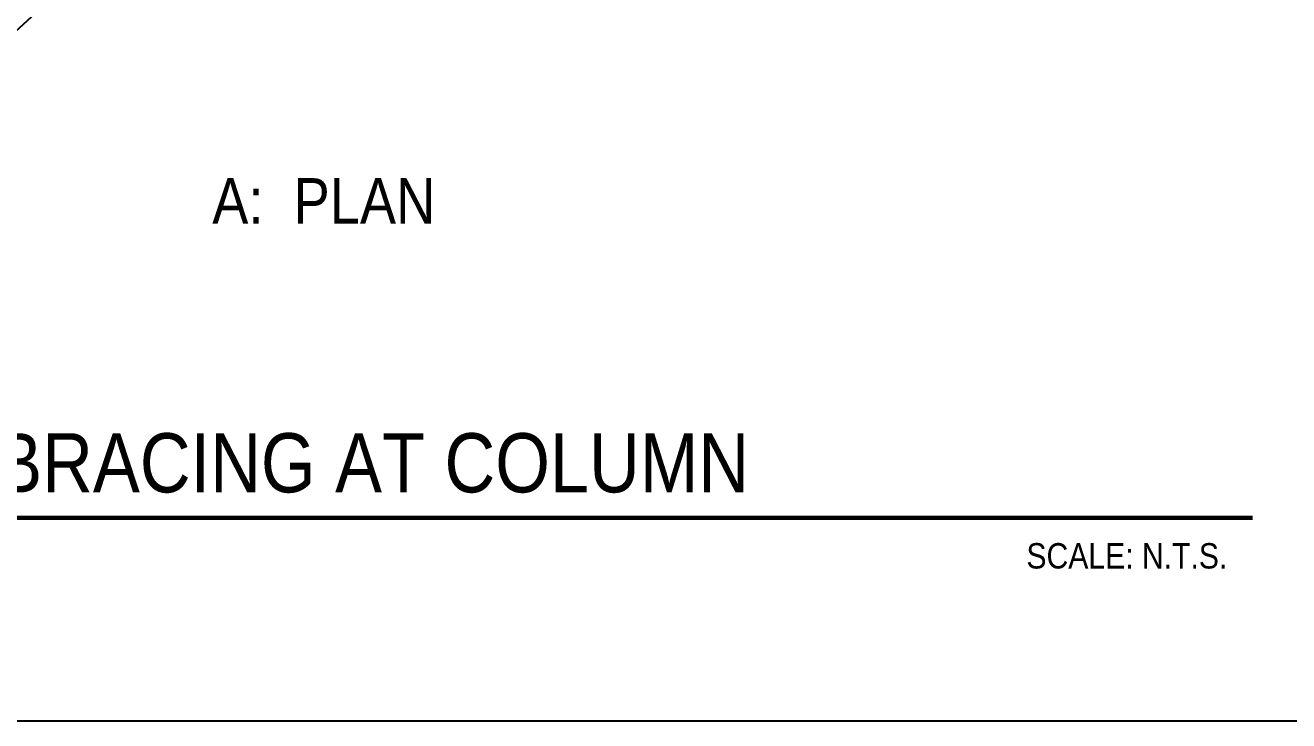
# Model space of a CAD drawing. Header units: inches. Extents: x -16404 to 14624, y -1591 to 16152.
# Drawn here: x -9013.46 to -8976.12, y 7952 to 7972.56 of the extents above; entities that cross this region are included whole.
import ezdxf
from ezdxf import colors
from ezdxf.entities.mleader import LeaderData, LeaderLine
from ezdxf.enums import TextEntityAlignment as Align
from ezdxf.math import Vec2, Vec3

# ---------------------------------------------------------------- set-up
doc = ezdxf.new("R2010")
doc.units = ezdxf.units.IN
doc.header["$LTSCALE"] = 24
doc.header["$MEASUREMENT"] = 0
doc.layers.get('0').update_dxf_attribs({"linetype": 'CONTINUOUS'})
doc.layers.add('S-ANNO-GRID-NONPLOT', color=251, linetype='CONTINUOUS', plot=False)
doc.layers.add('S-ANNO-NOTE', color=4, linetype='CONTINUOUS')
doc.layers.add('S-NOTE', color=4, linetype='CONTINUOUS')
doc.styles.add('Arial', font='arial.ttf', dxfattribs={"width": 0.85})

# ---------------------------------------------------------------- blocks, each defined once
blk = doc.blocks.new('Se_24x36_DETAILS_GRID')
blk.add_line((7.76742490627095, 7.666666666666725), (15.5348498125419, 7.666666666666721))
blk = doc.blocks.new('*U891')
at = {"const_width": 0.1875}
blk.add_lwpolyline([(4.5, 0), (77.96727909999731, 0)], dxfattribs=at)
at = {"style": 'Arial', "width": 0.85}
for tag, p in [('DWG_TITLE_1', (7.5, 6.1875)), ('DWG_TITLE_2', (7.5, 2.4375))]:
    blk.add_attdef(tag, text='', height=2.625, dxfattribs=at).set_placement(p, align=Align.MIDDLE_LEFT)
blk.add_attdef('#', text='', height=3, dxfattribs=at).set_placement((0, 0), align=Align.MIDDLE_CENTER)
blk.add_attdef('SCALE', text='', height=1.125, dxfattribs=at).set_placement((76.84227909999731, -1.125), align=Align.TOP_RIGHT)

msp = doc.modelspace()

# ---------------------------------------------------------------- block references
at = {"layer": 'S-ANNO-GRID-NONPLOT', "xscale": 12, "yscale": 12, "zscale": 12}
msp.add_blockref('Se_24x36_DETAILS_GRID', (-9128.36779813519, 7859.999999999998), dxfattribs=at)
at = {"layer": 'S-NOTE'}
ref = msp.add_blockref('*U891', (-9029.158699259675, 7958.000000000266), dxfattribs=dict(at, xscale=0.6666666666666666, yscale=0.6666666666666666, zscale=0.6666666666666666))
ref.add_attrib('DWG_TITLE_2', 'LATERAL BRACING AT COLUMN', dxfattribs={"layer": '0', "height": 1.75, "style": 'Arial', "width": 0.8500000000000001}).set_placement((-9024.158699259675, 7959.625000000266), align=Align.MIDDLE_LEFT)
ref.add_attrib('SCALE', 'SCALE: N.T.S.', dxfattribs={"layer": '0', "height": 0.75, "style": 'Arial', "width": 0.8499999999999999}).set_placement((-8977.930513193009, 7957.250000000266), align=Align.TOP_RIGHT)

# ---------------------------------------------------------------- texts
at = {"layer": 'S-ANNO-NOTE', "color": 6, "insert": (-9004.635183540544, 7966.691051074919), "char_height": 1.349999999999999, "width": 20.72004351011937, "attachment_point": 8, "style": 'Arial'}
msp.add_mtext('A:  PLAN', dxfattribs=at)

# ---------------------------------------------------------------- leaders
at = {"layer": 'S-ANNO-NOTE'}
ml = msp.add_multileader_mtext('Standard', dxfattribs=at)
ml.set_content('CONTINUITY PLATE TYPICAL', color=4, style='Arial')
ml.set_leader_properties(color=2)
ml.build(insert=Vec2(0, 0))
ml.multileader.update_dxf_attribs({"dogleg_length": 0.1250000000000006, "arrow_head_size": 0.875, "scale": 8})
ctx = ml.context
ctx.base_point, ctx.scale, ctx.char_height, ctx.arrow_head_size, ctx.landing_gap_size, ctx.plane_origin = Vec3(-9027.348630234726, 7969.871111792397), 8, 0.75, 0.875, 0.72, Vec3(-8970.379698630011, 10777.94091805054)
ctx.text_align_type = 2
notes = []
notes.append((ctx, [(0, (1, 1, 0), (-9016.4898034953, 7969.871111792397), (-1, 0), 1.000000000000004, [(0, [(-9005.112473162324, 7980.263178239278)], 0, [])])]))
ctx.mtext.insert, ctx.mtext.width, ctx.mtext.alignment, ctx.mtext.flow_direction = Vec3(-9018.209803495301, 7970.252506744648), 9.800907780125272, 3, 5
for ctx, leaders in notes:
    for number, flags, end, landing, length, lines in leaders:
        leader = LeaderData()
        leader.index, (leader.has_last_leader_line, leader.has_dogleg_vector, leader.attachment_direction) = number, flags
        leader.last_leader_point, leader.dogleg_vector, leader.dogleg_length = Vec3(end), Vec3(landing), length
        for number, points, colour, breaks in lines:
            line = LeaderLine()
            line.index, line.vertices, line.color, line.breaks = number, Vec3.list(points), colors.encode_raw_color(colour), breaks
            leader.lines.append(line)
        ctx.leaders.append(leader)

doc.saveas('drawing.dxf')
